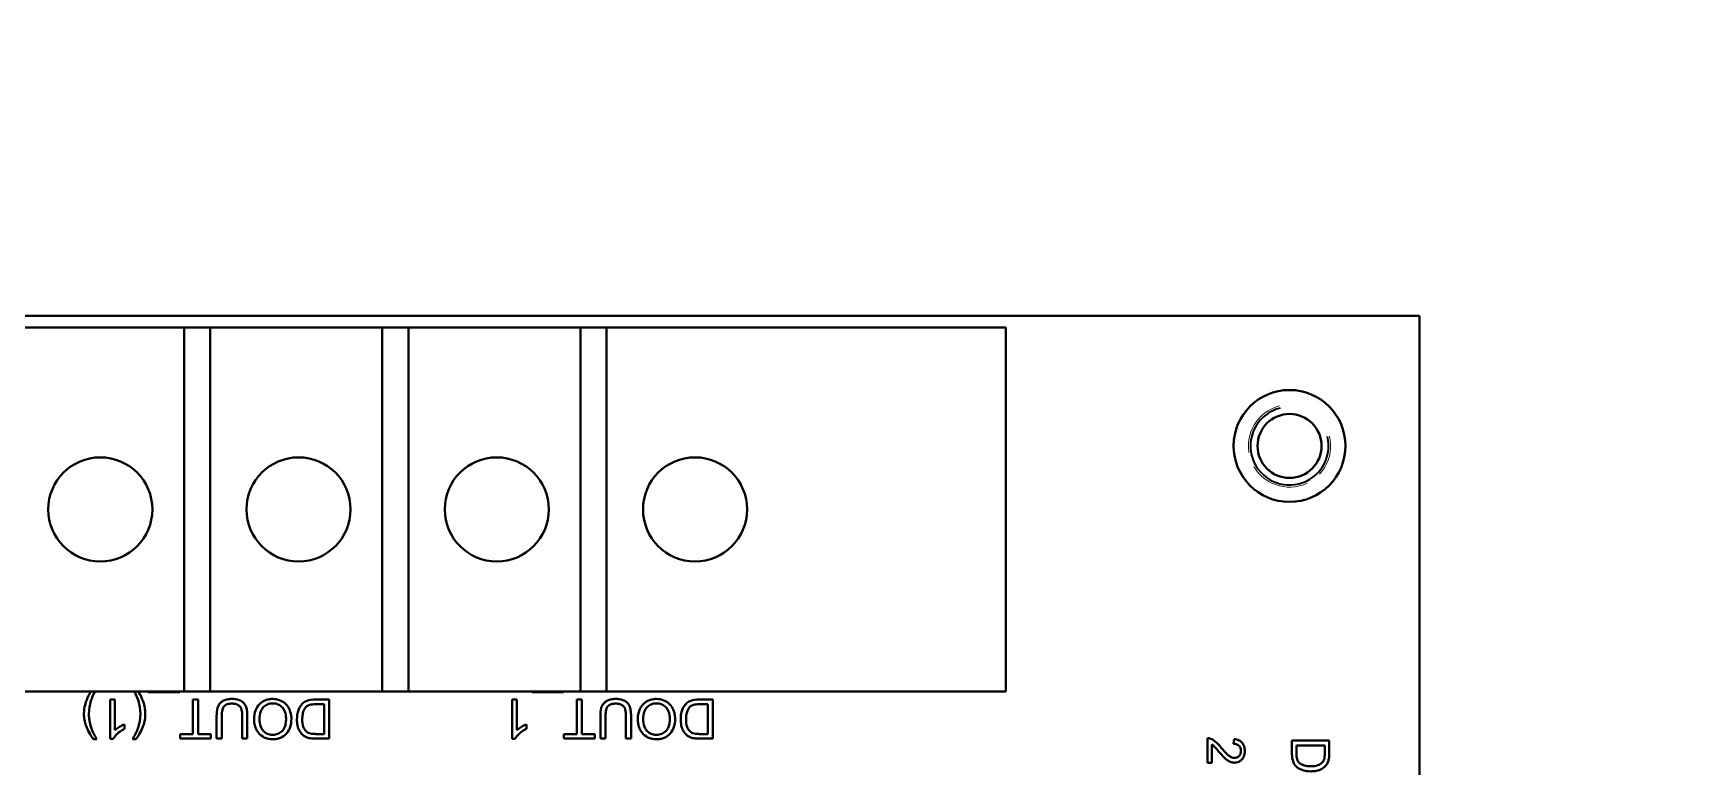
# Model space of a CAD drawing. Header units: millimetres. Extents: x 0 to 5945, y 0 to 4205.
# Drawn here: x 1803.9 to 1867.4, y 345 to 373.2 of the extents above; entities that cross this region are included whole.
import ezdxf

# ---------------------------------------------------------------- set-up
doc = ezdxf.new("R2010")
doc.units = ezdxf.units.MM
doc.header["$LTSCALE"] = 5
doc.linetypes.add('DASHED', pattern=[0.2067, 0.1654, -0.0413])
for name, color, linetype, lineweight in [('가려진 것(ISO)', 2, 'DASHED', 18), ('가시적인 것(ISO)', 3, 'Continuous', 40), ('가시적인 좁은 것(ISO)', 3, 'Continuous', 35), ('해치(ISO)', 7, 'Continuous', 18)]:
    doc.layers.add(name, color=color, linetype=linetype, lineweight=lineweight)

msp = doc.modelspace()

# ---------------------------------------------------------------- hatches: boundary and pattern name
at = {"layer": '해치(ISO)'}
h = msp.add_hatch(dxfattribs=at)
h.set_pattern_fill('ANSI31', color=256, scale=127, angle=75.00018, style=0)
h.set_pattern_definition([(120.0002, (0, 0), (-13.74813, -7.93754), [])])
h.paths.add_polyline_path([(1602.237, 257.352), (2132.237, 257.352), (2132.237, 827.352), (1602.237, 827.352), (1602.237, 766.852), (1602.237, 707.852), (1602.237, 376.852), (1602.237, 317.852)])
h.paths.add_polyline_path([(1604.237, 259.352), (1604.237, 825.352), (2130.237, 825.352), (2130.237, 259.352)], flags=0)
edge = h.paths.add_edge_path()
edge.add_ellipse((1657.237, 307.352), major_axis=(-4, 0), ratio=1, start_angle=0, end_angle=360)
h.paths.add_polyline_path([(2102.237, 287.352), (2102.237, 797.352), (1632.237, 797.352), (1632.237, 287.352)])
h.paths.add_polyline_path([(1634.237, 289.352), (1634.237, 795.352), (2100.237, 795.352), (2100.237, 289.352)], flags=0)
h = msp.add_hatch(dxfattribs=at)
h.set_pattern_fill('ANSI31', color=256, scale=127, angle=90.00021, style=0)
h.set_pattern_definition([(135.0002, (0, 0), (-11.22528, -11.22536), [])])
edge = h.paths.add_edge_path()
edge.add_line((2117.821, 285.352), (2117.821, 799.352))
edge.add_ellipse((2104.437, 799.352), major_axis=(13.384, 0), ratio=1, start_angle=0, end_angle=90)
edge.add_line((2104.437, 812.736), (1630.437, 812.736))
edge.add_ellipse((1630.437, 799.352), major_axis=(0, 13.384), ratio=1, start_angle=0, end_angle=90)
edge.add_line((1617.053, 799.352), (1617.053, 285.352))
edge.add_ellipse((1630.437, 285.352), major_axis=(-13.384, 0), ratio=1, start_angle=0, end_angle=90)
edge.add_line((1630.437, 271.967), (1867.387, 271.967))
edge.add_line((1867.387, 271.967), (1867.387, 284.311))
edge.add_line((1867.387, 284.311), (1630.437, 284.311))
edge.add_ellipse((1630.437, 285.352), major_axis=(0, -1.041), ratio=1, start_angle=270, end_angle=360, ccw=False)
edge.add_line((1629.396, 285.352), (1629.396, 799.352))
edge.add_ellipse((1630.437, 799.352), major_axis=(-1.041, 0), ratio=1, start_angle=270, end_angle=360, ccw=False)
edge.add_line((1630.437, 800.392), (2104.437, 800.392))
edge.add_ellipse((2104.437, 799.352), major_axis=(0, 1.041), ratio=1, start_angle=270, end_angle=360, ccw=False)
edge.add_line((2105.478, 799.352), (2105.478, 285.352))
edge.add_ellipse((2104.437, 285.352), major_axis=(1.041, 0), ratio=1, start_angle=270, end_angle=360, ccw=False)
edge.add_line((2104.437, 284.311), (1867.487, 284.311))
edge.add_line((1867.487, 284.311), (1867.487, 271.967))
edge.add_line((1867.487, 271.967), (2104.437, 271.967))
edge.add_ellipse((2104.437, 285.352), major_axis=(0, -13.384), ratio=1, start_angle=0, end_angle=90)

# ---------------------------------------------------------------- linework, layer by layer
at = {"layer": '가려진 것(ISO)', "ltscale": 2.839803}
msp.add_arc((1852.237, 357.352), 1.582, 103.90743, 13.90743, dxfattribs=at)
at = {"layer": '가시적인 것(ISO)'}
for p, q in [((1857.237, 362.352), (1687.237, 362.352)), ((1857.237, 303.352), (1857.237, 362.352)), ((1809.747, 361.911), (1803.127, 361.911)), ((1809.747, 361.911), (1809.747, 347.912)), ((1810.747, 361.911), (1809.747, 361.911)), ((1810.747, 347.912), (1810.747, 361.911)), ((1817.367, 361.911), (1810.747, 361.911)), ((1817.367, 361.911), (1817.367, 347.912)), ((1818.367, 361.911), (1817.367, 361.911)), ((1818.367, 347.912), (1818.367, 361.911)), ((1824.987, 361.911), (1818.367, 361.911)), ((1824.987, 361.911), (1824.987, 347.912)), ((1825.987, 361.911), (1824.987, 361.911)), ((1825.987, 347.912), (1825.987, 361.911)), ((1841.336, 361.911), (1825.987, 361.911)), ((1841.336, 347.912), (1841.336, 361.911)), ((1803.127, 347.912), (1809.747, 347.912)), ((1807.09, 347.602), (1806.906, 347.602)), ((1806.906, 347.602), (1806.906, 346.096)), ((1807.09, 346.429), (1807.09, 347.602)), ((1808.359, 347.912), (1808.359, 347.885)), ((1808.359, 347.885), (1809.58, 347.885)), ((1809.58, 347.885), (1809.58, 347.912)), ((1809.747, 347.912), (1810.747, 347.912)), ((1810.286, 347.602), (1810.087, 347.602)), ((1810.087, 347.602), (1810.087, 346.279)), ((1810.286, 346.279), (1810.286, 347.602)), ((1810.747, 347.912), (1817.367, 347.912)), ((1815.325, 347.602), (1814.784, 347.602)), ((1814.806, 347.424), (1815.127, 347.424)), ((1815.127, 347.424), (1815.127, 346.279)), ((1815.325, 346.102), (1815.325, 347.602)), ((1817.367, 347.912), (1818.367, 347.912)), ((1818.367, 347.912), (1824.987, 347.912)), ((1822.538, 347.602), (1822.354, 347.602)), ((1822.354, 347.602), (1822.354, 346.096)), ((1822.538, 346.429), (1822.538, 347.602)), ((1823.109, 347.912), (1823.109, 347.885)), ((1823.109, 347.885), (1824.33, 347.885)), ((1824.33, 347.885), (1824.33, 347.912)), ((1825.036, 347.602), (1824.837, 347.602)), ((1824.837, 347.602), (1824.837, 346.279)), ((1824.987, 347.912), (1825.987, 347.912)), ((1825.036, 346.279), (1825.036, 347.602)), ((1825.987, 347.912), (1841.336, 347.912)), ((1830.075, 347.602), (1829.534, 347.602)), ((1829.556, 347.424), (1829.877, 347.424)), ((1829.877, 347.424), (1829.877, 346.279)), ((1830.075, 346.102), (1830.075, 347.602)), ((1810.998, 346.968), (1810.998, 346.102)), ((1811.197, 346.102), (1811.197, 346.967)), ((1811.979, 346.967), (1811.979, 346.102)), ((1812.178, 346.102), (1812.178, 346.968)), ((1825.748, 346.968), (1825.748, 346.102)), ((1825.947, 346.102), (1825.947, 346.967)), ((1826.729, 346.967), (1826.729, 346.102)), ((1826.928, 346.102), (1826.928, 346.968)), ((1806.263, 346.076), (1806.394, 346.076)), ((1806.906, 346.096), (1807.025, 346.096)), ((1807.458, 346.472), (1807.458, 346.65)), ((1807.761, 346.076), (1807.893, 346.076)), ((1810.087, 346.279), (1809.591, 346.279)), ((1809.591, 346.279), (1809.591, 346.102)), ((1809.591, 346.102), (1810.78, 346.102)), ((1810.78, 346.279), (1810.286, 346.279)), ((1810.78, 346.102), (1810.78, 346.279)), ((1810.998, 346.102), (1811.197, 346.102)), ((1811.979, 346.102), (1812.178, 346.102)), ((1814.809, 346.102), (1815.325, 346.102)), ((1815.127, 346.279), (1814.811, 346.279)), ((1822.354, 346.096), (1822.473, 346.096)), ((1822.906, 346.472), (1822.906, 346.65)), ((1824.837, 346.279), (1824.341, 346.279)), ((1824.341, 346.279), (1824.341, 346.102)), ((1824.341, 346.102), (1825.53, 346.102)), ((1825.53, 346.279), (1825.036, 346.279)), ((1825.53, 346.102), (1825.53, 346.279)), ((1825.748, 346.102), (1825.947, 346.102)), ((1826.729, 346.102), (1826.928, 346.102)), ((1829.559, 346.102), (1830.075, 346.102)), ((1829.877, 346.279), (1829.561, 346.279)), ((1849.082, 346.118), (1849.082, 345.174)), ((1850.103, 346.086), (1850.085, 345.905)), ((1849.25, 345.174), (1849.25, 345.874)), ((1853.76, 346.025), (1852.332, 346.025)), ((1852.332, 346.025), (1852.332, 345.508)), ((1852.5, 345.53), (1852.5, 345.835)), ((1852.5, 345.835), (1853.592, 345.835)), ((1853.592, 345.835), (1853.592, 345.535)), ((1853.76, 345.532), (1853.76, 346.025)), ((1849.082, 345.174), (1849.25, 345.174))]:
    msp.add_line(p, q, dxfattribs=at)
for centre, radius in [((1852.237, 357.352), 2.15), ((1852.237, 357.352), 1.23), ((1806.527, 354.912), 2), ((1814.147, 354.912), 2), ((1821.767, 354.912), 2), ((1829.387, 354.912), 2)]:
    msp.add_circle(centre, radius, dxfattribs=at)
for points, knots in [([(1806.169, 347.912), (1806.104, 347.811), (1806.05, 347.704), (1805.97, 347.509), (1805.899, 347.321), (1805.899, 347.058)], [-0.1832014, -0.1832014, -0.1832014, -0.1832014, -0.0787799, -0.0787799, 0, 0, 0, 0]), ([(1806.089, 347.06), (1806.089, 347.227), (1806.115, 347.391), (1806.204, 347.676), (1806.256, 347.797), (1806.318, 347.912)], [-0.10471142, -0.10471142, -0.10471142, -0.10471142, -0.05443322, -0.05443322, -0.01516202, -0.01516202, -0.01516202, -0.01516202]), ([(1807.837, 347.912), (1807.899, 347.797), (1807.952, 347.676), (1808.04, 347.391), (1808.067, 347.227), (1808.067, 347.06)], [-0.08956306, -0.08956306, -0.08956306, -0.08956306, -0.05028586, -0.05028586, 0, 0, 0, 0]), ([(1808.256, 347.058), (1808.256, 347.244), (1808.221, 347.422), (1808.127, 347.651), (1808.075, 347.773), (1807.986, 347.912)], [-0.233985, -0.233985, -0.233985, -0.233985, -0.0717624, -0.0717624, -0.01692, -0.01692, -0.01692, -0.01692]), ([(1811.585, 347.627), (1811.521, 347.627), (1811.456, 347.621), (1811.34, 347.595), (1811.289, 347.576), (1811.22, 347.535), (1811.162, 347.499), (1811.072, 347.387), (1811.049, 347.335), (1811.007, 347.189), (1810.998, 347.078), (1810.998, 346.968)], [-0.1827395, -0.1827395, -0.1827395, -0.1827395, -0.1243095, -0.1243095, -0.0742781, -0.0742781, -0.0514626, -0.0514626, -0.0329561, -0.0329561, 0, 0, 0, 0]), ([(1811.197, 346.967), (1811.197, 347.029), (1811.2, 347.096), (1811.219, 347.202), (1811.231, 347.249), (1811.268, 347.323), (1811.286, 347.346), (1811.338, 347.391), (1811.372, 347.408), (1811.469, 347.441), (1811.538, 347.447), (1811.602, 347.447)], [-0.06580544, -0.06580544, -0.06580544, -0.06580544, -0.05062257, -0.05062257, -0.03951225, -0.03951225, -0.0306635, -0.0306635, -0.01915675, -0.01915675, 0, 0, 0, 0]), ([(1812.178, 346.968), (1812.178, 347.042), (1812.174, 347.12), (1812.153, 347.248), (1812.138, 347.307), (1812.091, 347.41), (1812.06, 347.453), (1811.99, 347.517), (1811.942, 347.555), (1811.777, 347.616), (1811.678, 347.627), (1811.585, 347.627)], [-0.1666428, -0.1666428, -0.1666428, -0.1666428, -0.120317, -0.120317, -0.0849202, -0.0849202, -0.0527526, -0.0527526, -0.028158, -0.028158, 0, 0, 0, 0]), ([(1811.602, 347.447), (1811.643, 347.447), (1811.684, 347.443), (1811.769, 347.423), (1811.802, 347.407), (1811.856, 347.375), (1811.882, 347.352), (1811.933, 347.286), (1811.947, 347.247), (1811.974, 347.148), (1811.979, 347.054), (1811.979, 346.967)], [-0.0552723, -0.0552723, -0.0552723, -0.0552723, -0.05006966, -0.05006966, -0.04418631, -0.04418631, -0.03650006, -0.03650006, -0.02622502, -0.02622502, 0, 0, 0, 0]), ([(1813.153, 347.627), (1813.1, 347.627), (1813.047, 347.621), (1812.943, 347.6), (1812.894, 347.583), (1812.743, 347.516), (1812.68, 347.461), (1812.577, 347.357), (1812.532, 347.276), (1812.456, 347.092), (1812.436, 346.974), (1812.436, 346.854)], [-0.08052814, -0.08052814, -0.08052814, -0.08052814, -0.075448, -0.075448, -0.0704261, -0.0704261, -0.05969695, -0.05969695, -0.03604414, -0.03604414, 0, 0, 0, 0]), ([(1812.641, 346.852), (1812.641, 346.955), (1812.655, 347.061), (1812.724, 347.226), (1812.763, 347.278), (1812.849, 347.362), (1812.899, 347.396), (1813.018, 347.445), (1813.086, 347.456), (1813.154, 347.456)], [-0.08165834, -0.08165834, -0.08165834, -0.08165834, -0.05685822, -0.05685822, -0.03882835, -0.03882835, -0.0205962, -0.0205962, 0, 0, 0, 0]), ([(1813.871, 346.871), (1813.871, 346.931), (1813.865, 346.991), (1813.84, 347.109), (1813.822, 347.166), (1813.77, 347.282), (1813.727, 347.358), (1813.592, 347.491), (1813.518, 347.539), (1813.348, 347.61), (1813.252, 347.627), (1813.153, 347.627)], [-0.1419282, -0.1419282, -0.1419282, -0.1419282, -0.11405, -0.11405, -0.0863552, -0.0863552, -0.0554723, -0.0554723, -0.0295193, -0.0295193, 0, 0, 0, 0]), ([(1813.154, 347.456), (1813.19, 347.456), (1813.225, 347.453), (1813.293, 347.44), (1813.325, 347.431), (1813.415, 347.392), (1813.467, 347.355), (1813.545, 347.276), (1813.588, 347.223), (1813.654, 347.056), (1813.667, 346.964), (1813.667, 346.873)], [-0.1304948, -0.1304948, -0.1304948, -0.1304948, -0.1101568, -0.1101568, -0.0908219, -0.0908219, -0.0538229, -0.0538229, -0.0272604, -0.0272604, 0, 0, 0, 0]), ([(1814.784, 347.602), (1814.687, 347.602), (1814.561, 347.592), (1814.387, 347.52), (1814.337, 347.486), (1814.243, 347.392), (1814.196, 347.331), (1814.094, 347.08), (1814.085, 346.936), (1814.085, 346.844)], [-0.1013045, -0.1013045, -0.1013045, -0.1013045, -0.0660401, -0.0660401, -0.0467074, -0.0467074, -0.0277304, -0.0277304, 0, 0, 0, 0]), ([(1814.439, 347.319), (1814.457, 347.337), (1814.476, 347.351), (1814.526, 347.38), (1814.555, 347.391), (1814.636, 347.417), (1814.718, 347.424), (1814.806, 347.424)], [-0.03972134, -0.03972134, -0.03972134, -0.03972134, -0.03404767, -0.03404767, -0.02637667, -0.02637667, 0, 0, 0, 0]), ([(1826.335, 347.627), (1826.271, 347.627), (1826.206, 347.621), (1826.09, 347.595), (1826.039, 347.576), (1825.97, 347.535), (1825.912, 347.499), (1825.822, 347.387), (1825.799, 347.335), (1825.757, 347.189), (1825.748, 347.078), (1825.748, 346.968)], [-0.1827395, -0.1827395, -0.1827395, -0.1827395, -0.1243095, -0.1243095, -0.0742781, -0.0742781, -0.0514626, -0.0514626, -0.0329561, -0.0329561, 0, 0, 0, 0]), ([(1825.947, 346.967), (1825.947, 347.029), (1825.95, 347.096), (1825.969, 347.202), (1825.981, 347.249), (1826.018, 347.323), (1826.036, 347.346), (1826.088, 347.391), (1826.122, 347.408), (1826.219, 347.441), (1826.288, 347.447), (1826.352, 347.447)], [-0.06580544, -0.06580544, -0.06580544, -0.06580544, -0.05062257, -0.05062257, -0.03951225, -0.03951225, -0.0306635, -0.0306635, -0.01915675, -0.01915675, 0, 0, 0, 0]), ([(1826.928, 346.968), (1826.928, 347.042), (1826.924, 347.12), (1826.903, 347.248), (1826.888, 347.307), (1826.841, 347.41), (1826.81, 347.453), (1826.74, 347.517), (1826.692, 347.555), (1826.527, 347.616), (1826.428, 347.627), (1826.335, 347.627)], [-0.1666428, -0.1666428, -0.1666428, -0.1666428, -0.120317, -0.120317, -0.0849202, -0.0849202, -0.0527526, -0.0527526, -0.028158, -0.028158, 0, 0, 0, 0]), ([(1826.352, 347.447), (1826.393, 347.447), (1826.434, 347.443), (1826.519, 347.423), (1826.552, 347.407), (1826.606, 347.375), (1826.632, 347.352), (1826.683, 347.286), (1826.697, 347.247), (1826.724, 347.148), (1826.729, 347.054), (1826.729, 346.967)], [-0.0552723, -0.0552723, -0.0552723, -0.0552723, -0.05006966, -0.05006966, -0.04418631, -0.04418631, -0.03650006, -0.03650006, -0.02622502, -0.02622502, 0, 0, 0, 0]), ([(1827.903, 347.627), (1827.85, 347.627), (1827.797, 347.621), (1827.693, 347.6), (1827.644, 347.583), (1827.493, 347.516), (1827.43, 347.461), (1827.327, 347.357), (1827.282, 347.276), (1827.206, 347.092), (1827.186, 346.974), (1827.186, 346.854)], [-0.08052814, -0.08052814, -0.08052814, -0.08052814, -0.075448, -0.075448, -0.0704261, -0.0704261, -0.05969695, -0.05969695, -0.03604414, -0.03604414, 0, 0, 0, 0]), ([(1827.391, 346.852), (1827.391, 346.955), (1827.405, 347.061), (1827.474, 347.226), (1827.513, 347.278), (1827.599, 347.362), (1827.649, 347.396), (1827.768, 347.445), (1827.836, 347.456), (1827.904, 347.456)], [-0.08165834, -0.08165834, -0.08165834, -0.08165834, -0.05685822, -0.05685822, -0.03882835, -0.03882835, -0.0205962, -0.0205962, 0, 0, 0, 0]), ([(1828.621, 346.871), (1828.621, 346.931), (1828.615, 346.991), (1828.59, 347.109), (1828.572, 347.166), (1828.52, 347.282), (1828.477, 347.358), (1828.342, 347.491), (1828.268, 347.539), (1828.098, 347.61), (1828.002, 347.627), (1827.903, 347.627)], [-0.1419282, -0.1419282, -0.1419282, -0.1419282, -0.11405, -0.11405, -0.0863552, -0.0863552, -0.0554723, -0.0554723, -0.0295193, -0.0295193, 0, 0, 0, 0]), ([(1827.904, 347.456), (1827.94, 347.456), (1827.975, 347.453), (1828.043, 347.44), (1828.075, 347.431), (1828.165, 347.392), (1828.217, 347.355), (1828.295, 347.276), (1828.338, 347.223), (1828.404, 347.056), (1828.417, 346.964), (1828.417, 346.873)], [-0.1304948, -0.1304948, -0.1304948, -0.1304948, -0.1101568, -0.1101568, -0.0908219, -0.0908219, -0.0538229, -0.0538229, -0.0272604, -0.0272604, 0, 0, 0, 0]), ([(1829.534, 347.602), (1829.437, 347.602), (1829.311, 347.592), (1829.137, 347.52), (1829.087, 347.486), (1828.993, 347.392), (1828.946, 347.331), (1828.844, 347.08), (1828.835, 346.936), (1828.835, 346.844)], [-0.1013045, -0.1013045, -0.1013045, -0.1013045, -0.0660401, -0.0660401, -0.0467074, -0.0467074, -0.0277304, -0.0277304, 0, 0, 0, 0]), ([(1829.189, 347.319), (1829.207, 347.337), (1829.226, 347.351), (1829.276, 347.38), (1829.305, 347.391), (1829.386, 347.417), (1829.468, 347.424), (1829.556, 347.424)], [-0.03972134, -0.03972134, -0.03972134, -0.03972134, -0.03404767, -0.03404767, -0.02637667, -0.02637667, 0, 0, 0, 0]), ([(1805.899, 347.058), (1805.899, 346.978), (1805.905, 346.899), (1805.932, 346.742), (1805.952, 346.666), (1805.978, 346.592)], [-0.04764847, -0.04764847, -0.04764847, -0.04764847, -0.02365155, -0.02365155, 0, 0, 0, 0]), ([(1806.132, 346.678), (1806.118, 346.741), (1806.107, 346.804), (1806.092, 346.932), (1806.089, 346.996), (1806.089, 347.06)], [-0.03855357, -0.03855357, -0.03855357, -0.03855357, -0.01921174, -0.01921174, 0, 0, 0, 0]), ([(1808.067, 347.06), (1808.067, 346.995), (1808.063, 346.931), (1808.049, 346.803), (1808.038, 346.739), (1808.023, 346.675)], [-0.03878008, -0.03878008, -0.03878008, -0.03878008, -0.01945438, -0.01945438, 0, 0, 0, 0]), ([(1808.178, 346.592), (1808.204, 346.666), (1808.224, 346.742), (1808.25, 346.899), (1808.256, 346.978), (1808.256, 347.058)], [-0.04764837, -0.04764837, -0.04764837, -0.04764837, -0.02399687, -0.02399687, 0, 0, 0, 0]), ([(1812.436, 346.854), (1812.436, 346.789), (1812.442, 346.724), (1812.466, 346.6), (1812.484, 346.542), (1812.552, 346.383), (1812.606, 346.318), (1812.728, 346.195), (1812.815, 346.152), (1812.958, 346.092), (1813.054, 346.075), (1813.153, 346.075)], [-0.06480513, -0.06480513, -0.06480513, -0.06480513, -0.05981322, -0.05981322, -0.05512545, -0.05512545, -0.04655354, -0.04655354, -0.0296574, -0.0296574, 0, 0, 0, 0]), ([(1813.152, 346.246), (1813.115, 346.246), (1813.079, 346.249), (1813.008, 346.264), (1812.974, 346.275), (1812.899, 346.309), (1812.846, 346.34), (1812.763, 346.426), (1812.723, 346.479), (1812.655, 346.652), (1812.641, 346.752), (1812.641, 346.852)], [-0.1516136, -0.1516136, -0.1516136, -0.1516136, -0.1220791, -0.1220791, -0.0935316, -0.0935316, -0.0558687, -0.0558687, -0.0298206, -0.0298206, 0, 0, 0, 0]), ([(1813.667, 346.873), (1813.667, 346.806), (1813.662, 346.737), (1813.64, 346.616), (1813.624, 346.561), (1813.579, 346.466), (1813.552, 346.426), (1813.47, 346.347), (1813.414, 346.309), (1813.29, 346.258), (1813.222, 346.246), (1813.152, 346.246)], [-0.09205293, -0.09205293, -0.09205293, -0.09205293, -0.07187986, -0.07187986, -0.05512906, -0.05512906, -0.04039251, -0.04039251, -0.02097998, -0.02097998, 0, 0, 0, 0]), ([(1813.153, 346.075), (1813.206, 346.075), (1813.258, 346.08), (1813.358, 346.099), (1813.405, 346.113), (1813.532, 346.167), (1813.603, 346.217), (1813.706, 346.322), (1813.765, 346.393), (1813.855, 346.621), (1813.871, 346.747), (1813.871, 346.871)], [-0.1914347, -0.1914347, -0.1914347, -0.1914347, -0.1588981, -0.1588981, -0.1283406, -0.1283406, -0.0734868, -0.0734868, -0.0371408, -0.0371408, 0, 0, 0, 0]), ([(1814.085, 346.844), (1814.085, 346.764), (1814.092, 346.685), (1814.124, 346.533), (1814.148, 346.467), (1814.215, 346.34), (1814.262, 346.28), (1814.322, 346.231)], [-0.06427655, -0.06427655, -0.06427655, -0.06427655, -0.04327347, -0.04327347, -0.02318587, -0.02318587, 0, 0, 0, 0]), ([(1814.29, 346.84), (1814.29, 346.907), (1814.294, 346.975), (1814.32, 347.114), (1814.34, 347.163), (1814.377, 347.242), (1814.404, 347.284), (1814.439, 347.319)], [-0.03646535, -0.03646535, -0.03646535, -0.03646535, -0.02628406, -0.02628406, -0.01488015, -0.01488015, 0, 0, 0, 0]), ([(1814.555, 346.31), (1814.529, 346.319), (1814.505, 346.332), (1814.459, 346.365), (1814.438, 346.385), (1814.39, 346.44), (1814.356, 346.485), (1814.3, 346.641), (1814.29, 346.74), (1814.29, 346.84)], [-0.08863704, -0.08863704, -0.08863704, -0.08863704, -0.07259706, -0.07259706, -0.05563873, -0.05563873, -0.02994642, -0.02994642, 0, 0, 0, 0]), ([(1827.186, 346.854), (1827.186, 346.789), (1827.192, 346.724), (1827.216, 346.6), (1827.234, 346.542), (1827.302, 346.383), (1827.356, 346.318), (1827.478, 346.195), (1827.565, 346.152), (1827.708, 346.092), (1827.804, 346.075), (1827.903, 346.075)], [-0.06480513, -0.06480513, -0.06480513, -0.06480513, -0.05981322, -0.05981322, -0.05512545, -0.05512545, -0.04655354, -0.04655354, -0.0296574, -0.0296574, 0, 0, 0, 0]), ([(1827.902, 346.246), (1827.865, 346.246), (1827.829, 346.249), (1827.758, 346.264), (1827.724, 346.275), (1827.649, 346.309), (1827.596, 346.34), (1827.513, 346.426), (1827.473, 346.479), (1827.405, 346.652), (1827.391, 346.752), (1827.391, 346.852)], [-0.1516136, -0.1516136, -0.1516136, -0.1516136, -0.1220791, -0.1220791, -0.0935316, -0.0935316, -0.0558687, -0.0558687, -0.0298206, -0.0298206, 0, 0, 0, 0]), ([(1828.417, 346.873), (1828.417, 346.806), (1828.412, 346.737), (1828.39, 346.616), (1828.374, 346.561), (1828.329, 346.466), (1828.302, 346.426), (1828.22, 346.347), (1828.164, 346.309), (1828.04, 346.258), (1827.972, 346.246), (1827.902, 346.246)], [-0.09205293, -0.09205293, -0.09205293, -0.09205293, -0.07187986, -0.07187986, -0.05512906, -0.05512906, -0.04039251, -0.04039251, -0.02097998, -0.02097998, 0, 0, 0, 0]), ([(1827.903, 346.075), (1827.956, 346.075), (1828.008, 346.08), (1828.108, 346.099), (1828.155, 346.113), (1828.282, 346.167), (1828.353, 346.217), (1828.456, 346.322), (1828.515, 346.393), (1828.605, 346.621), (1828.621, 346.747), (1828.621, 346.871)], [-0.1914347, -0.1914347, -0.1914347, -0.1914347, -0.1588981, -0.1588981, -0.1283406, -0.1283406, -0.0734868, -0.0734868, -0.0371408, -0.0371408, 0, 0, 0, 0]), ([(1828.835, 346.844), (1828.835, 346.764), (1828.842, 346.685), (1828.874, 346.533), (1828.898, 346.467), (1828.965, 346.34), (1829.012, 346.28), (1829.072, 346.231)], [-0.06427655, -0.06427655, -0.06427655, -0.06427655, -0.04327347, -0.04327347, -0.02318587, -0.02318587, 0, 0, 0, 0]), ([(1829.04, 346.84), (1829.04, 346.907), (1829.044, 346.975), (1829.07, 347.114), (1829.09, 347.163), (1829.127, 347.242), (1829.154, 347.284), (1829.189, 347.319)], [-0.03646535, -0.03646535, -0.03646535, -0.03646535, -0.02628406, -0.02628406, -0.01488015, -0.01488015, 0, 0, 0, 0]), ([(1829.305, 346.31), (1829.279, 346.319), (1829.255, 346.332), (1829.209, 346.365), (1829.188, 346.385), (1829.14, 346.44), (1829.106, 346.485), (1829.05, 346.641), (1829.04, 346.74), (1829.04, 346.84)], [-0.08863704, -0.08863704, -0.08863704, -0.08863704, -0.07259706, -0.07259706, -0.05563873, -0.05563873, -0.02994642, -0.02994642, 0, 0, 0, 0]), ([(1805.978, 346.592), (1806.01, 346.503), (1806.05, 346.417), (1806.145, 346.244), (1806.201, 346.158), (1806.263, 346.076)], [-0.05910636, -0.05910636, -0.05910636, -0.05910636, -0.03070392, -0.03070392, 0, 0, 0, 0]), ([(1806.229, 346.383), (1806.209, 346.43), (1806.19, 346.478), (1806.158, 346.577), (1806.144, 346.627), (1806.132, 346.678)], [-0.03112118, -0.03112118, -0.03112118, -0.03112118, -0.01562574, -0.01562574, 0, 0, 0, 0]), ([(1806.394, 346.076), (1806.36, 346.135), (1806.323, 346.201), (1806.271, 346.296), (1806.246, 346.345), (1806.229, 346.383)], [-0.03315715, -0.03315715, -0.03315715, -0.03315715, -0.01248793, -0.01248793, 0, 0, 0, 0]), ([(1807.025, 346.096), (1807.061, 346.168), (1807.121, 346.236), (1807.232, 346.335), (1807.317, 346.406), (1807.458, 346.472)], [-0.1204348, -0.1204348, -0.1204348, -0.1204348, -0.0467866, -0.0467866, 0, 0, 0, 0]), ([(1807.458, 346.65), (1807.393, 346.626), (1807.325, 346.59), (1807.228, 346.533), (1807.153, 346.488), (1807.09, 346.429)], [-0.06797462, -0.06797462, -0.06797462, -0.06797462, -0.02573644, -0.02573644, 0, 0, 0, 0]), ([(1807.925, 346.38), (1807.908, 346.342), (1807.883, 346.295), (1807.832, 346.2), (1807.795, 346.134), (1807.761, 346.076)], [-0.03227518, -0.03227518, -0.03227518, -0.03227518, -0.02006703, -0.02006703, 0, 0, 0, 0]), ([(1807.893, 346.076), (1807.954, 346.158), (1808.011, 346.244), (1808.106, 346.417), (1808.146, 346.503), (1808.178, 346.592)], [-0.05911167, -0.05911167, -0.05911167, -0.05911167, -0.02840499, -0.02840499, 0, 0, 0, 0]), ([(1808.023, 346.675), (1808.011, 346.625), (1807.997, 346.574), (1807.964, 346.476), (1807.946, 346.428), (1807.925, 346.38)], [-0.03115365, -0.03115365, -0.03115365, -0.03115365, -0.01545144, -0.01545144, 0, 0, 0, 0]), ([(1814.322, 346.231), (1814.352, 346.204), (1814.386, 346.183), (1814.46, 346.146), (1814.5, 346.133), (1814.541, 346.123)], [-0.02477761, -0.02477761, -0.02477761, -0.02477761, -0.01271181, -0.01271181, 0, 0, 0, 0]), ([(1814.541, 346.123), (1814.577, 346.115), (1814.618, 346.11), (1814.705, 346.103), (1814.758, 346.102), (1814.809, 346.102)], [-0.02610579, -0.02610579, -0.02610579, -0.02610579, -0.0151034, -0.0151034, 0, 0, 0, 0]), ([(1814.811, 346.279), (1814.762, 346.279), (1814.708, 346.281), (1814.622, 346.291), (1814.585, 346.298), (1814.555, 346.31)], [-0.02271504, -0.02271504, -0.02271504, -0.02271504, -0.00972271, -0.00972271, 0, 0, 0, 0]), ([(1822.473, 346.096), (1822.508, 346.168), (1822.569, 346.236), (1822.679, 346.335), (1822.765, 346.406), (1822.906, 346.472)], [-0.1204348, -0.1204348, -0.1204348, -0.1204348, -0.0467866, -0.0467866, 0, 0, 0, 0]), ([(1822.906, 346.65), (1822.84, 346.626), (1822.772, 346.59), (1822.675, 346.533), (1822.6, 346.488), (1822.538, 346.429)], [-0.06797462, -0.06797462, -0.06797462, -0.06797462, -0.02573644, -0.02573644, 0, 0, 0, 0]), ([(1829.072, 346.231), (1829.102, 346.204), (1829.136, 346.183), (1829.21, 346.146), (1829.25, 346.133), (1829.291, 346.123)], [-0.02477761, -0.02477761, -0.02477761, -0.02477761, -0.01271181, -0.01271181, 0, 0, 0, 0]), ([(1829.291, 346.123), (1829.327, 346.115), (1829.368, 346.11), (1829.455, 346.103), (1829.508, 346.102), (1829.559, 346.102)], [-0.02610579, -0.02610579, -0.02610579, -0.02610579, -0.0151034, -0.0151034, 0, 0, 0, 0]), ([(1829.561, 346.279), (1829.512, 346.279), (1829.458, 346.281), (1829.372, 346.291), (1829.335, 346.298), (1829.305, 346.31)], [-0.02271504, -0.02271504, -0.02271504, -0.02271504, -0.00972271, -0.00972271, 0, 0, 0, 0]), ([(1849.204, 346.098), (1849.184, 346.105), (1849.164, 346.111), (1849.123, 346.118), (1849.103, 346.119), (1849.082, 346.118)], [-0.01249848, -0.01249848, -0.01249848, -0.01249848, -0.00625176, -0.00625176, 0, 0, 0, 0]), ([(1849.61, 345.752), (1849.534, 345.845), (1849.457, 345.93), (1849.331, 346.035), (1849.27, 346.073), (1849.204, 346.098)], [-0.04932017, -0.04932017, -0.04932017, -0.04932017, -0.02127745, -0.02127745, 0, 0, 0, 0]), ([(1850.516, 345.622), (1850.516, 345.686), (1850.508, 345.75), (1850.471, 345.859), (1850.447, 345.904), (1850.39, 345.97), (1850.353, 346.005), (1850.237, 346.064), (1850.17, 346.079), (1850.103, 346.086)], [-0.09874215, -0.09874215, -0.09874215, -0.09874215, -0.06562318, -0.06562318, -0.03909259, -0.03909259, -0.0201479, -0.0201479, 0, 0, 0, 0]), ([(1849.25, 345.874), (1849.285, 345.853), (1849.317, 345.828), (1849.411, 345.738), (1849.467, 345.667), (1849.525, 345.598)], [-0.03908802, -0.03908802, -0.03908802, -0.03908802, -0.02704027, -0.02704027, 0, 0, 0, 0]), ([(1849.525, 345.598), (1849.664, 345.434), (1849.736, 345.364), (1849.861, 345.252), (1849.922, 345.223), (1850.009, 345.187), (1850.063, 345.176), (1850.119, 345.176)], [-0.03349016, -0.03349016, -0.03349016, -0.03349016, -0.02807665, -0.02807665, -0.01685798, -0.01685798, 0, 0, 0, 0]), ([(1850.124, 345.357), (1850.088, 345.357), (1850.054, 345.365), (1849.982, 345.392), (1849.946, 345.414), (1849.872, 345.469), (1849.786, 345.54), (1849.61, 345.752)], [-0.2079713, -0.2079713, -0.2079713, -0.2079713, -0.1502648, -0.1502648, -0.0828488, -0.0828488, 0, 0, 0, 0]), ([(1850.085, 345.905), (1850.129, 345.905), (1850.174, 345.898), (1850.254, 345.865), (1850.28, 345.844), (1850.32, 345.803), (1850.337, 345.776), (1850.365, 345.708), (1850.371, 345.667), (1850.371, 345.626)], [-0.03695144, -0.03695144, -0.03695144, -0.03695144, -0.02930454, -0.02930454, -0.022146, -0.022146, -0.01224421, -0.01224421, 0, 0, 0, 0]), ([(1850.119, 345.176), (1850.173, 345.176), (1850.225, 345.185), (1850.321, 345.226), (1850.362, 345.255), (1850.421, 345.315), (1850.456, 345.356), (1850.506, 345.484), (1850.516, 345.553), (1850.516, 345.622)], [-0.1039942, -0.1039942, -0.1039942, -0.1039942, -0.071842, -0.071842, -0.0412315, -0.0412315, -0.0205607, -0.0205607, 0, 0, 0, 0]), ([(1850.371, 345.626), (1850.371, 345.604), (1850.369, 345.583), (1850.362, 345.542), (1850.356, 345.523), (1850.338, 345.482), (1850.322, 345.453), (1850.27, 345.403), (1850.246, 345.387), (1850.188, 345.363), (1850.156, 345.357), (1850.124, 345.357)], [-0.05266389, -0.05266389, -0.05266389, -0.05266389, -0.04157296, -0.04157296, -0.03130496, -0.03130496, -0.01877111, -0.01877111, -0.00979615, -0.00979615, 0, 0, 0, 0]), ([(1852.332, 345.508), (1852.332, 345.417), (1852.341, 345.297), (1852.41, 345.131), (1852.442, 345.083), (1852.532, 344.994), (1852.589, 344.948), (1852.829, 344.851), (1852.966, 344.843), (1853.054, 344.843)], [-0.09649249, -0.09649249, -0.09649249, -0.09649249, -0.06290322, -0.06290322, -0.04448878, -0.04448878, -0.02641318, -0.02641318, 0, 0, 0, 0]), ([(1852.601, 345.181), (1852.584, 345.197), (1852.57, 345.216), (1852.542, 345.263), (1852.532, 345.291), (1852.507, 345.368), (1852.5, 345.447), (1852.5, 345.53)], [-0.03783457, -0.03783457, -0.03783457, -0.03783457, -0.0324304, -0.0324304, -0.02512378, -0.02512378, 0, 0, 0, 0]), ([(1853.592, 345.535), (1853.592, 345.488), (1853.59, 345.436), (1853.58, 345.355), (1853.573, 345.319), (1853.562, 345.291)], [-0.02163608, -0.02163608, -0.02163608, -0.02163608, -0.00926088, -0.00926088, 0, 0, 0, 0]), ([(1853.74, 345.278), (1853.748, 345.312), (1853.752, 345.351), (1853.759, 345.433), (1853.76, 345.484), (1853.76, 345.532)], [-0.02486577, -0.02486577, -0.02486577, -0.02486577, -0.01438598, -0.01438598, 0, 0, 0, 0]), ([(1853.057, 345.038), (1852.994, 345.038), (1852.928, 345.042), (1852.796, 345.067), (1852.749, 345.086), (1852.674, 345.121), (1852.634, 345.147), (1852.601, 345.181)], [-0.03473324, -0.03473324, -0.03473324, -0.03473324, -0.02503556, -0.02503556, -0.01417334, -0.01417334, 0, 0, 0, 0]), ([(1853.054, 344.843), (1853.129, 344.843), (1853.205, 344.85), (1853.349, 344.881), (1853.412, 344.903), (1853.534, 344.967), (1853.59, 345.012), (1853.637, 345.069)], [-0.06122341, -0.06122341, -0.06122341, -0.06122341, -0.04121798, -0.04121798, -0.02208454, -0.02208454, 0, 0, 0, 0]), ([(1853.562, 345.291), (1853.553, 345.266), (1853.54, 345.243), (1853.509, 345.2), (1853.49, 345.179), (1853.438, 345.133), (1853.395, 345.101), (1853.247, 345.048), (1853.152, 345.038), (1853.057, 345.038)], [-0.08442678, -0.08442678, -0.08442678, -0.08442678, -0.0691487, -0.0691487, -0.05299589, -0.05299589, -0.02852396, -0.02852396, 0, 0, 0, 0]), ([(1853.637, 345.069), (1853.662, 345.098), (1853.683, 345.129), (1853.718, 345.2), (1853.731, 345.238), (1853.74, 345.278)], [-0.02360067, -0.02360067, -0.02360067, -0.02360067, -0.012108, -0.012108, 0, 0, 0, 0])]:
    msp.add_open_spline(points, degree=3, knots=knots, dxfattribs=at)
at = {"layer": '가시적인 좁은 것(ISO)'}
msp.add_arc((1852.237, 357.352), 1.5, 103.90743, 13.90743, dxfattribs=at)

doc.saveas('drawing.dxf')
